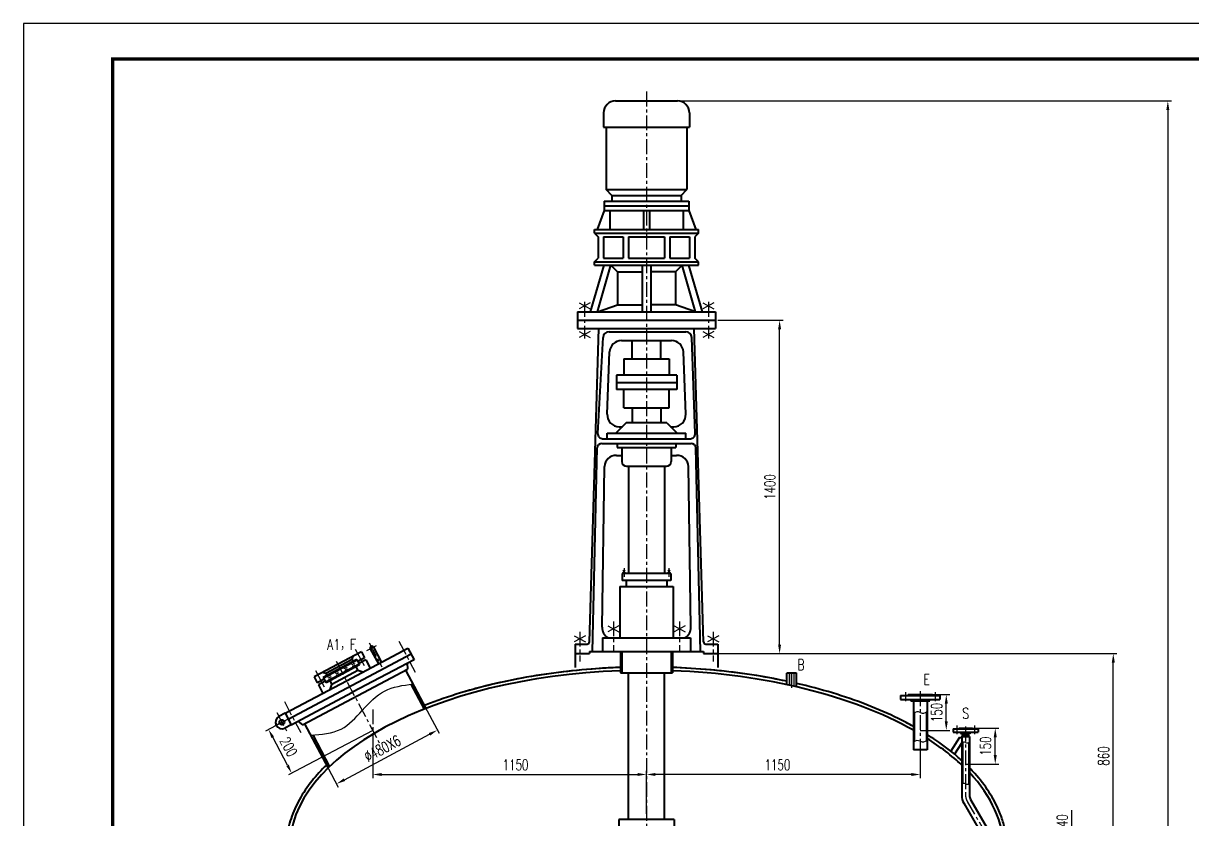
# Model space of a CAD drawing. Extents: x -25301 to -330, y -13680 to -1065.
# Drawn here: x -25301 to -20390, y -4409 to -1065 of the extents above; entities that cross this region are included whole.
import ezdxf
from ezdxf.enums import TextEntityAlignment as Align

# ---------------------------------------------------------------- set-up
doc = ezdxf.new("R2010")
doc.units = 0
doc.header["$LTSCALE"] = 50
doc.header["$MEASUREMENT"] = 0
doc.linetypes.add('CENTER', pattern=[2, 1.25, -0.25, 0.25, -0.25])
doc.layers.get('0').update_dxf_attribs({"linetype": 'CONTINUOUS'})
doc.layers.get('DEFPOINTS').update_dxf_attribs({"linetype": 'CONTINUOUS'})
doc.layers.add('1', color=7, linetype='CONTINUOUS', lineweight=40)
doc.layers.add('2', color=1, linetype='CONTINUOUS', lineweight=40)
doc.layers.add('3', color=3, linetype='CENTER')
doc.styles.add('HZ', font='romans.shx', dxfattribs={"width": 0.7, "bigfont": 'hz1.shx'})
doc.styles.add('HZ1', font='romans.shx', dxfattribs={"width": 0.7, "bigfont": 'hz1.shx'})
doc.dimstyles.new('STANDARD$0', dxfattribs={"dimscale": 15, "dimtxt": 3, "dimasz": 2.5, "dimexe": 1, "dimexo": 0, "dimgap": 1.2, "dimtad": 1, "dimdec": 0, "dimzin": 0, "dimdsep": 46, "dimtxsty": 'HZ1', "dimcen": 0, "dimclrd": 7, "dimclre": 7, "dimclrt": 7, "dimadec": 0, "dimazin": 0, "dimtfac": 1.6, "dimtdec": 0, "dimtmove": 0, "dimatfit": 3, "dimfxl": 1, "dimtolj": 1, "dimtzin": 0, "dimarcsym": 0})

# ---------------------------------------------------------------- blocks, each defined once
blk = doc.blocks.new('*D20')
at = {"color": 7, "linetype": 'ByBlock', "lineweight": -2}
for p, q in [((-22383.6, -2311.8), (-22109.5, -2311.8)), ((-22124.5, -3674.3), (-22124.5, -2349.3)), ((-22383.6, -3711.8), (-22109.5, -3711.8))]:
    blk.add_line(p, q, dxfattribs=at)
at = {"color": 7, "linetype": 'ByBlock'}
for points in [[(-22130.8, -2349.3), (-22118.3, -2349.3), (-22124.5, -2311.8)], [(-22130.8, -3674.3), (-22118.3, -3674.3), (-22124.5, -3711.8)]]:
    blk.add_solid(points, dxfattribs=at)
at = {"layer": 'DEFPOINTS', "color": 0, "linetype": 'ByBlock'}
for p in [(-22383.6, -2311.8), (-22124.5, -2311.8), (-22383.6, -3711.8)]:
    blk.add_point(p, dxfattribs=at)
at = {"color": 7, "linetype": 'ByBlock', "insert": (-22165, -3011.8), "char_height": 45, "attachment_point": 5, "rotation": 90, "style": 'HZ1'}
blk.add_mtext('\\A1;1400', dxfattribs=at)
blk = doc.blocks.new('*D22')
at = {"color": 7, "linetype": 'ByBlock', "lineweight": -2}
for p, q in [((-23930.9, -3849.9), (-24284.6, -4036.9)), ((-24191.5, -4180.9), (-24253.8, -4063)), ((-23833.6, -4034), (-24187.2, -4221))]:
    blk.add_line(p, q, dxfattribs=at)
at = {"color": 7, "linetype": 'ByBlock'}
for points in [[(-24248.3, -4060.1), (-24259.3, -4066), (-24271.3, -4029.9)], [(-24185.9, -4178), (-24197, -4183.8), (-24173.9, -4214)]]:
    blk.add_solid(points, dxfattribs=at)
at = {"layer": 'DEFPOINTS', "color": 0, "linetype": 'ByBlock'}
for p in [(-23930.9, -3849.9), (-24271.3, -4029.9), (-23833.6, -4034)]:
    blk.add_point(p, dxfattribs=at)
at = {"color": 7, "linetype": 'ByBlock', "insert": (-24186.8, -4103), "char_height": 45, "attachment_point": 5, "rotation": 297.8728, "style": 'HZ1'}
blk.add_mtext('\\A1;200', dxfattribs=at)
blk = doc.blocks.new('*D24')
at = {"color": 7, "linetype": 'ByBlock', "lineweight": -2}
for p, q in [((-22383.6, -3711.8), (-20707.8, -3711.8)), ((-20722.8, -4534.3), (-20722.8, -3749.3)), ((-20921.2, -4571.8), (-20707.8, -4571.8))]:
    blk.add_line(p, q, dxfattribs=at)
at = {"color": 7, "linetype": 'ByBlock'}
for points in [[(-20729, -3749.3), (-20716.5, -3749.3), (-20722.8, -3711.8)], [(-20729, -4534.3), (-20716.5, -4534.3), (-20722.8, -4571.8)]]:
    blk.add_solid(points, dxfattribs=at)
at = {"layer": 'DEFPOINTS', "color": 0, "linetype": 'ByBlock'}
for p in [(-22383.6, -3711.8), (-20722.8, -3711.8), (-20921.2, -4571.8)]:
    blk.add_point(p, dxfattribs=at)
at = {"color": 7, "linetype": 'ByBlock', "insert": (-20763.3, -4141.8), "char_height": 45, "attachment_point": 5, "rotation": 90, "style": 'HZ1'}
blk.add_mtext('\\A1;860', dxfattribs=at)
blk = doc.blocks.new('*D25')
at = {"color": 7, "linetype": 'ByBlock', "lineweight": -2}
for p, q in [((-20896.8, -4494.3), (-20896.8, -4369.8)), ((-21109.5, -4531.8), (-20881.8, -4531.8)), ((-20896.8, -4571.8), (-20896.8, -4531.8)), ((-21066.7, -4571.8), (-20881.8, -4571.8)), ((-20896.8, -4609.3), (-20896.8, -4646.8))]:
    blk.add_line(p, q, dxfattribs=at)
at = {"color": 7, "linetype": 'ByBlock'}
for points in [[(-20903.1, -4494.3), (-20890.6, -4494.3), (-20896.8, -4531.8)], [(-20903.1, -4609.3), (-20890.6, -4609.3), (-20896.8, -4571.8)]]:
    blk.add_solid(points, dxfattribs=at)
at = {"layer": 'DEFPOINTS', "color": 0, "linetype": 'ByBlock'}
for p in [(-21109.5, -4531.8), (-20896.8, -4531.8), (-21066.7, -4571.8)]:
    blk.add_point(p, dxfattribs=at)
at = {"color": 7, "linetype": 'ByBlock', "insert": (-20937.3, -4413.3), "char_height": 45, "attachment_point": 5, "rotation": 90, "style": 'HZ1'}
blk.add_mtext('\\A1;40', dxfattribs=at)
blk = doc.blocks.new('*D27')
at = {"color": 7, "linetype": 'ByBlock', "lineweight": -2}
for p, q in [((-21533.6, -4115.8), (-21533.6, -4234.4)), ((-22683.6, -4384.1), (-22683.6, -4204.4)), ((-21571.1, -4219.4), (-22646.1, -4219.4))]:
    blk.add_line(p, q, dxfattribs=at)
at = {"color": 7, "linetype": 'ByBlock'}
for points in [[(-22646.1, -4213.2), (-22646.1, -4225.7), (-22683.6, -4219.4)], [(-21571.1, -4213.2), (-21571.1, -4225.7), (-21533.6, -4219.4)]]:
    blk.add_solid(points, dxfattribs=at)
at = {"layer": 'DEFPOINTS', "color": 0, "linetype": 'ByBlock'}
for p in [(-21533.6, -4115.8), (-22683.6, -4219.4), (-22683.6, -4384.1)]:
    blk.add_point(p, dxfattribs=at)
at = {"color": 7, "linetype": 'ByBlock', "insert": (-22133.6, -4178.9), "char_height": 45, "attachment_point": 5, "style": 'HZ1'}
blk.add_mtext('\\A1;1150', dxfattribs=at)
blk = doc.blocks.new('*D28')
at = {"color": 7, "linetype": 'ByBlock', "lineweight": -2}
for p, q in [((-21533.6, -3884), (-21409.3, -3884)), ((-21424.3, -3996.5), (-21424.3, -3921.5)), ((-21533.6, -4034), (-21409.3, -4034))]:
    blk.add_line(p, q, dxfattribs=at)
at = {"color": 7, "linetype": 'ByBlock'}
for points in [[(-21430.5, -3921.5), (-21418, -3921.5), (-21424.3, -3884)], [(-21430.5, -3996.5), (-21418, -3996.5), (-21424.3, -4034)]]:
    blk.add_solid(points, dxfattribs=at)
at = {"layer": 'DEFPOINTS', "color": 0, "linetype": 'ByBlock'}
for p in [(-21533.6, -3884), (-21424.3, -3884), (-21533.6, -4034)]:
    blk.add_point(p, dxfattribs=at)
at = {"color": 7, "linetype": 'ByBlock', "insert": (-21464.8, -3959), "char_height": 45, "attachment_point": 5, "rotation": 90, "style": 'HZ1'}
blk.add_mtext('\\A1;150', dxfattribs=at)
blk = doc.blocks.new('*D29')
at = {"color": 7, "linetype": 'ByBlock', "lineweight": -2}
for p, q in [((-23624.4, -3916.1), (-23555, -4046.2)), ((-23952.4, -4241.3), (-23595.1, -4050.7)), ((-24047.9, -4142), (-23978.5, -4272.2))]:
    blk.add_line(p, q, dxfattribs=at)
at = {"color": 7, "linetype": 'ByBlock'}
for points in [[(-23598.1, -4045.2), (-23592.2, -4056.2), (-23562, -4033)], [(-23955.4, -4235.8), (-23949.5, -4246.8), (-23985.5, -4259)]]:
    blk.add_solid(points, dxfattribs=at)
at = {"layer": 'DEFPOINTS', "color": 0, "linetype": 'ByBlock'}
for p in [(-23624.4, -3916.1), (-23562, -4033), (-24047.9, -4142)]:
    blk.add_point(p, dxfattribs=at)
at = {"color": 7, "linetype": 'ByBlock', "insert": (-23792.8, -4110.3), "char_height": 45, "attachment_point": 5, "rotation": 28.0838, "style": 'HZ1'}
blk.add_mtext('\\A1;%%c480X6', dxfattribs=at)
blk = doc.blocks.new('*D36')
at = {"color": 7, "linetype": 'ByBlock', "lineweight": -2}
for p, q in [((-21343.2, -4025.2), (-21203.7, -4025.2)), ((-21218.7, -4138.1), (-21218.7, -4062.7)), ((-21343.2, -4175.6), (-21203.7, -4175.6))]:
    blk.add_line(p, q, dxfattribs=at)
at = {"color": 7, "linetype": 'ByBlock'}
for points in [[(-21224.9, -4062.7), (-21212.4, -4062.7), (-21218.7, -4025.2)], [(-21224.9, -4138.1), (-21212.4, -4138.1), (-21218.7, -4175.6)]]:
    blk.add_solid(points, dxfattribs=at)
at = {"layer": 'DEFPOINTS', "color": 0, "linetype": 'ByBlock'}
for p in [(-21343.2, -4025.2), (-21218.7, -4025.2), (-21343.2, -4175.6)]:
    blk.add_point(p, dxfattribs=at)
at = {"color": 7, "linetype": 'ByBlock', "insert": (-21259.2, -4100.4), "char_height": 45, "attachment_point": 5, "rotation": 90, "style": 'HZ1'}
blk.add_mtext('\\A1;150', dxfattribs=at)
blk = doc.blocks.new('*D40')
at = {"color": 7, "linetype": 'ByBlock', "lineweight": -2}
for p, q in [((-23833.6, -4091.5), (-23833.6, -4234.4)), ((-23796.1, -4219.4), (-22721.1, -4219.4)), ((-22683.6, -4384.1), (-22683.6, -4204.4))]:
    blk.add_line(p, q, dxfattribs=at)
at = {"color": 7, "linetype": 'ByBlock'}
for points in [[(-23796.1, -4213.2), (-23796.1, -4225.7), (-23833.6, -4219.4)], [(-22721.1, -4213.2), (-22721.1, -4225.7), (-22683.6, -4219.4)]]:
    blk.add_solid(points, dxfattribs=at)
at = {"layer": 'DEFPOINTS', "color": 0, "linetype": 'ByBlock'}
for p in [(-23833.6, -4091.5), (-22683.6, -4219.4), (-22683.6, -4384.1)]:
    blk.add_point(p, dxfattribs=at)
at = {"color": 7, "linetype": 'ByBlock', "insert": (-23233.6, -4178.9), "char_height": 45, "attachment_point": 5, "style": 'HZ1'}
blk.add_mtext('\\A1;1150', dxfattribs=at)
blk = doc.blocks.new('*D41')
at = {"color": 7, "lineweight": -2}
for p, q in [((-22683.6, -1390.4), (-20478.7, -1390.4)), ((-20493.7, -1427.9), (-20493.7, -8938.3)), ((-22683.6, -8975.8), (-20478.7, -8975.8))]:
    blk.add_line(p, q, dxfattribs=at)
at = {"color": 7}
for points in [[(-20500, -1427.9), (-20487.5, -1427.9), (-20493.7, -1390.4)], [(-20500, -8938.3), (-20487.5, -8938.3), (-20493.7, -8975.8)]]:
    blk.add_solid(points, dxfattribs=at)
at = {"layer": 'DEFPOINTS', "color": 0}
for p in [(-22683.6, -1390.4), (-22683.6, -8975.8), (-20493.7, -8975.8)]:
    blk.add_point(p, dxfattribs=at)
at = {"color": 7, "insert": (-20534.2, -5183.1), "char_height": 45, "attachment_point": 5, "rotation": 90, "style": 'HZ1'}
blk.add_mtext('\\A1;~7585', dxfattribs=at)

msp = doc.modelspace()

# ---------------------------------------------------------------- linework, layer by layer
for p, q in [((-16391, -1064.7), (-25301, -1064.7)), ((-25301, -1064.7), (-25301, -13679.7)), ((-22083.5, -3844.5), (-22083.5, -3792.2)), ((-22063.5, -3848.9), (-22063.5, -3792.2))]:
    msp.add_line(p, q)
at = {"linetype": 'CENTER', "ltscale": 3}
for p, q in [((-23906.8, -3692.8), (-23870.2, -3761.7)), ((-24074.5, -3782), (-24037.9, -3850.9))]:
    msp.add_line(p, q, dxfattribs=at)
at = {"color": 7, "linetype": 'ByBlock'}
for p, q in [((-23954.9, -3773), (-23938.5, -3778)), ((-23950.9, -3780.5), (-23944.2, -3782.6)), ((-23947.4, -3768.9), (-23940.6, -3771)), ((-23923.3, -3756.1), (-23906.9, -3761.2)), ((-23919.3, -3763.7), (-23912.5, -3765.8)), ((-23915.7, -3752.1), (-23908.9, -3754.2)), ((-24022.9, -3809.1), (-24006.5, -3814.1)), ((-24018.9, -3816.7), (-24012.1, -3818.8)), ((-24015.3, -3805.1), (-24008.6, -3807.1)), ((-23991.2, -3792.3), (-23974.8, -3797.3)), ((-23987.2, -3799.8), (-23980.5, -3801.9)), ((-23983.7, -3788.2), (-23976.9, -3790.3))]:
    msp.add_line(p, q, dxfattribs=at)
at = {"color": 1}
for p, q in [((-22082.5, -3792.8), (-22083.5, -3792.2)), ((-22082.5, -3792.8), (-22082.5, -3844.7)), ((-22064.5, -3792.8), (-22082.5, -3792.8)), ((-22064.5, -3792.8), (-22063.5, -3792.2)), ((-22064.5, -3792.8), (-22064.5, -3848.7))]:
    msp.add_line(p, q, dxfattribs=at)
at = {"const_width": 13.5}
msp.add_lwpolyline([(-16541, -13529.7), (-16541, -1214.7), (-24926, -1214.7), (-24926, -13529.7)], dxfattribs=at)
at = {"color": 7, "linetype": 'ByBlock'}
for centre, radius, start, end in [((-21545, -3982.6), 26.2, 64.0587, 130.4625), ((-21522.1, -3935.4), 26.2, 244.0587, 310.4625), ((-21522.1, -4056.1), 26.2, 244.0587, 310.4625), ((-21545, -4103.3), 26.2, 64.0587, 130.4625), ((-21348.7, -4097.2), 13.8, 66.38, 139.192), ((-21335.9, -4076.1), 11.1, 229.3009, 322.0834), ((-21348.7, -4270.7), 13.8, 66.38, 139.192), ((-21335.9, -4249.7), 11.1, 229.3009, 322.0834)]:
    msp.add_arc(centre, radius, start, end, dxfattribs=at)
msp.add_spline([(-24094.4, -4054.1), (-23966.5, -4028.5), (-23877.7, -3950.6), (-23784.1, -3868.9), (-23665.1, -3839.2)], degree=3, dxfattribs=at)
at = {"layer": '1', "color": 1}
for p, q in [((-22813.6, -1390.4), (-22553.6, -1390.4)), ((-22863.6, -1440.4), (-22863.6, -1500.7)), ((-22503.6, -1440.4), (-22503.6, -1500.7)), ((-22863.6, -1500.7), (-22503.6, -1500.7)), ((-22853.6, -1500.7), (-22853.6, -1762.4)), ((-22513.6, -1500.7), (-22513.6, -1762.4)), ((-22853.6, -1762.4), (-22513.6, -1762.4)), ((-22828.6, -1787.4), (-22853.6, -1762.4)), ((-22538.6, -1787.4), (-22513.6, -1762.4)), ((-22861.5, -1810.8), (-22861.5, -1850.8)), ((-22861.5, -1810.8), (-22505.6, -1810.8)), ((-22828.6, -1787.4), (-22538.6, -1787.4)), ((-22828.6, -1787.4), (-22828.6, -1810.8)), ((-22538.6, -1787.4), (-22538.6, -1810.8)), ((-22505.6, -1810.8), (-22505.6, -1850.8)), ((-22861.5, -1850.8), (-22891.3, -1930.8)), ((-22861.5, -1830.8), (-22505.6, -1830.8)), ((-22861.5, -1850.8), (-22505.6, -1850.8)), ((-22838.1, -1850.8), (-22838.1, -1930.8)), ((-22695.9, -1850.8), (-22695.9, -1930.8)), ((-22671.3, -1850.8), (-22671.3, -1930.8)), ((-22529, -1850.8), (-22529, -1930.8)), ((-22505.6, -1850.8), (-22475.8, -1930.8)), ((-22902.1, -1930.8), (-22465.1, -1930.8)), ((-22902.1, -1945.8), (-22902.1, -1930.8)), ((-22902.1, -1945.8), (-22465.1, -1945.8)), ((-22902.1, -1945.8), (-22887.1, -1960.8)), ((-22887.1, -1960.8), (-22887.1, -2050.8)), ((-22864.7, -1960.8), (-22864.7, -2050.8)), ((-22864.7, -1960.8), (-22781.9, -1960.8)), ((-22781.9, -1960.8), (-22781.9, -2050.8)), ((-22759.5, -1960.8), (-22607.7, -1960.8)), ((-22759.5, -1960.8), (-22759.5, -2050.8)), ((-22607.7, -1960.8), (-22607.7, -2050.8)), ((-22585.3, -1960.8), (-22585.3, -2050.8)), ((-22585.3, -1960.8), (-22502.5, -1960.8)), ((-22502.5, -1960.8), (-22502.5, -2050.8)), ((-22465.1, -1945.8), (-22480.1, -1960.8)), ((-22480.1, -1960.8), (-22480.1, -2050.8)), ((-22465.1, -1945.8), (-22465.1, -1930.8)), ((-22902.1, -2065.8), (-22887.1, -2050.8)), ((-22864.7, -2050.8), (-22781.9, -2050.8)), ((-22759.5, -2050.8), (-22607.7, -2050.8)), ((-22585.3, -2050.8), (-22502.5, -2050.8)), ((-22465.1, -2065.8), (-22480.1, -2050.8)), ((-22918.2, -2276.8), (-22861.1, -2080.8)), ((-22902.1, -2065.8), (-22465.1, -2065.8)), ((-22902.1, -2080.8), (-22902.1, -2065.8)), ((-22902.1, -2080.8), (-22465.1, -2080.8)), ((-22889.9, -2276.8), (-22832.9, -2080.8)), ((-22832.9, -2080.8), (-22805.2, -2108.5)), ((-22805.2, -2108.5), (-22805.2, -2246.7)), ((-22805.2, -2108.5), (-22701.6, -2108.5)), ((-22701.6, -2080.8), (-22701.6, -2276.8)), ((-22665.5, -2080.8), (-22665.5, -2276.8)), ((-22561.9, -2108.5), (-22665.5, -2108.5)), ((-22534.2, -2080.8), (-22561.9, -2108.5)), ((-22561.9, -2108.5), (-22561.9, -2246.7)), ((-22477.2, -2276.8), (-22534.2, -2080.8)), ((-22449, -2276.8), (-22506, -2080.8)), ((-22465.1, -2080.8), (-22465.1, -2065.8)), ((-22889.9, -2276.8), (-22805.2, -2246.7)), ((-22805.2, -2246.7), (-22701.6, -2246.7)), ((-22561.9, -2246.7), (-22665.5, -2246.7)), ((-22477.2, -2276.8), (-22561.9, -2246.7)), ((-22973.6, -2276.8), (-22393.6, -2276.8)), ((-22973.6, -2276.8), (-22973.6, -2346.8)), ((-22393.6, -2276.8), (-22393.6, -2346.8)), ((-22973.6, -2311.8), (-22393.6, -2311.8)), ((-22973.6, -2346.8), (-22393.6, -2346.8)), ((-22923.1, -3662.4), (-22883.5, -2346.8)), ((-22444.1, -3662.4), (-22483.6, -2346.8)), ((-22887.8, -2787.9), (-22866, -2383.9)), ((-22841, -2359.8), (-22518.4, -2359.8)), ((-22788.7, -2396.8), (-22578.4, -2396.8)), ((-22743.6, -2473.5), (-22743.6, -2396.8)), ((-22623.6, -2473.5), (-22623.6, -2396.8)), ((-22479.4, -2787.9), (-22493.4, -2384.2)), ((-22848.4, -2706.3), (-22838.6, -2444.2)), ((-22518.7, -2706.3), (-22528.5, -2444.2)), ((-22778.6, -2473.5), (-22588.6, -2473.5)), ((-22778.6, -2473.5), (-22778.6, -2542.5)), ((-22588.6, -2473.5), (-22588.6, -2542.5)), ((-22555.5, -2542.5), (-22809.8, -2542.5)), ((-22809.8, -2542.5), (-22809.8, -2603)), ((-22555.5, -2542.5), (-22555.5, -2603)), ((-22809.8, -2572.8), (-22555.5, -2572.8)), ((-22555.5, -2603), (-22809.8, -2603)), ((-22778.6, -2680.1), (-22778.6, -2603)), ((-22588.6, -2680.1), (-22588.6, -2603)), ((-22778.6, -2680.1), (-22588.6, -2680.1)), ((-22743.6, -2680.1), (-22743.6, -2742.7)), ((-22623.6, -2680.1), (-22623.6, -2742.7)), ((-22768.8, -2742.7), (-22811.7, -2785.6)), ((-22598.4, -2742.7), (-22768.8, -2742.7)), ((-22598.4, -2742.7), (-22555.4, -2785.6)), ((-22849, -2785.6), (-22518.1, -2785.6)), ((-22849, -2809), (-22849, -2785.6)), ((-22798.5, -2759), (-22785, -2759)), ((-22582.1, -2759), (-22568.7, -2759)), ((-22518.1, -2809), (-22518.1, -2785.6)), ((-22910.2, -3702.8), (-22891, -2847.9)), ((-22871, -2829), (-22496.1, -2829)), ((-22867.8, -2809), (-22499.3, -2809)), ((-22806.1, -2829), (-22806.1, -2845.5)), ((-22806.1, -2845.5), (-22561, -2845.5)), ((-22787, -2845.5), (-22787, -2905)), ((-22580.1, -2845.5), (-22580.1, -2905)), ((-22561, -2829), (-22561, -2845.5)), ((-22456.9, -3702.8), (-22476.2, -2847.9)), ((-22810.2, -2879), (-22787, -2879)), ((-22580.1, -2879), (-22557, -2879)), ((-22869.7, -3600.2), (-22860.1, -2926.3)), ((-22767, -2925), (-22600.1, -2925)), ((-22758.6, -2925), (-22758.6, -3375.9)), ((-22608.6, -2925), (-22608.6, -3375.9)), ((-22497.4, -3600.2), (-22507.1, -2926.3)), ((-22786.1, -3375.9), (-22786.1, -3405)), ((-22581.1, -3375.9), (-22786.1, -3375.9)), ((-22786.1, -3375.9), (-22786.1, -3405)), ((-22581.1, -3375.9), (-22786.1, -3375.9)), ((-22581.1, -3375.9), (-22581.1, -3405)), ((-22581.1, -3375.9), (-22581.1, -3405)), ((-22795.2, -3430.4), (-22571.9, -3430.4)), ((-22795.2, -3430.4), (-22795.2, -3645.6)), ((-22581.1, -3405), (-22786.1, -3405)), ((-22581.1, -3405), (-22786.1, -3405)), ((-22769.5, -3405), (-22769.5, -3430.4)), ((-22769.5, -3405), (-22769.5, -3430.4)), ((-22597.7, -3405), (-22597.7, -3430.4)), ((-22597.7, -3405), (-22597.7, -3430.4)), ((-22571.9, -3430.4), (-22571.9, -3645.6)), ((-22983.6, -3671.8), (-22983.6, -3770.4)), ((-22983.6, -3671.8), (-22933.1, -3671.8)), ((-22868.6, -3645.6), (-22868.6, -3702.8)), ((-22868.6, -3645.6), (-22498.6, -3645.6)), ((-22498.6, -3645.6), (-22498.6, -3702.8)), ((-22434.1, -3671.8), (-22383.6, -3671.8)), ((-22383.6, -3671.8), (-22383.6, -3770.4)), ((-24189.1, -3986.4), (-23672.8, -3713.3)), ((-23880.9, -3704.2), (-24079.6, -3809.8)), ((-23943.6, -3825.9), (-23685.5, -3689.3)), ((-23920.4, -3736.5), (-23916.2, -3723)), ((-23867.8, -3728.9), (-23896.5, -3744.2)), ((-23880.9, -3704.2), (-23867.8, -3728.9)), ((-23843.8, -3691.1), (-23809.9, -3755.1)), ((-23831, -3684.3), (-23797.1, -3748.4)), ((-23685.5, -3689.3), (-23660, -3737.3)), ((-22983.6, -3711.8), (-22923.6, -3711.8)), ((-22923.6, -3702.8), (-22443.6, -3702.8)), ((-22923.6, -3702.8), (-22923.6, -3711.8)), ((-22793.1, -3702.8), (-22793.1, -3792.8)), ((-22787.1, -3702.8), (-22787.1, -3792.8)), ((-22580.1, -3702.8), (-22580.1, -3792.8)), ((-22574.1, -3702.8), (-22574.1, -3792.8)), ((-22443.6, -3702.8), (-22443.6, -3711.8)), ((-22443.6, -3711.8), (-22383.6, -3711.8)), ((-24128.3, -4010.8), (-23686.9, -3777.4)), ((-23900.2, -3737.1), (-24041.5, -3812.2)), ((-23898.8, -3739.7), (-24040.1, -3814.9)), ((-23889.9, -3756.5), (-24031.2, -3831.6)), ((-23920.4, -3736.5), (-24030.8, -3795.2)), ((-23888.5, -3759.2), (-24029.8, -3834.3)), ((-23920.4, -3736.5), (-23914.3, -3748)), ((-23660, -3737.3), (-23918.2, -3873.9)), ((-23905.4, -3764.7), (-23895.5, -3783.3)), ((-23900.2, -3737.1), (-23888.5, -3759.2)), ((-23863.1, -3737.7), (-23891.8, -3753)), ((-23863.1, -3737.7), (-23844.3, -3773)), ((-23688.4, -3752.3), (-23686.9, -3777.4)), ((-24201.8, -3962.4), (-23943.6, -3825.9)), ((-24079.6, -3809.8), (-24066.4, -3834.5)), ((-24037.8, -3819.3), (-24066.4, -3834.5)), ((-24033.1, -3828.1), (-24061.8, -3843.4)), ((-24030.8, -3795.2), (-24044.3, -3791)), ((-24041.5, -3812.2), (-24029.8, -3834.3)), ((-24030.8, -3795.2), (-24024.6, -3806.6)), ((-24015.7, -3823.4), (-24005.9, -3842)), ((-23895.5, -3783.3), (-24005.9, -3842)), ((-23875.2, -3789.5), (-23895.5, -3783.3)), ((-23695.4, -3781.9), (-23610.6, -3942.2)), ((-22793.1, -3792.8), (-22574.1, -3792.8)), ((-22758.6, -4409), (-22758.6, -3792.8)), ((-22608.6, -4409), (-22608.6, -3792.8)), ((-22092.5, -3792.2), (-22093.5, -3793.2)), ((-22093.5, -3842.3), (-22093.5, -3793.2)), ((-22092.5, -3792.2), (-22054.5, -3792.2)), ((-22054.5, -3792.2), (-22053.5, -3793.2)), ((-22053.5, -3851.2), (-22053.5, -3793.2)), ((-24176.4, -4010.4), (-23918.2, -3873.9)), ((-24061.8, -3843.4), (-24043, -3878.7)), ((-24012.1, -3862.2), (-24005.9, -3842)), ((-23673.5, -3840.4), (-23618.1, -3945.2)), ((-24201.8, -3962.4), (-24227.9, -3976.2)), ((-24201.8, -3962.4), (-24176.4, -4010.4)), ((-24176.4, -4010.4), (-24202.5, -4024.2)), ((-24148.1, -3995.4), (-24128.3, -4010.8)), ((-24119.7, -4006.3), (-24021.2, -4192.5)), ((-24085.7, -4053.5), (-24015.3, -4186.7)), ((-22800.2, -4409), (-22800.2, -4669)), ((-22566.9, -4409), (-22800.2, -4409)), ((-22566.9, -4409), (-22566.9, -4669))]:
    msp.add_line(p, q, dxfattribs=at)
msp.add_circle((-24215.2, -4000.2), 10.6, dxfattribs=at)
for centre, radius, start, end in [((-22813.6, -1440.4), 50, 90, 180), ((-22553.6, -1440.4), 50, 0, 90), ((-22841, -2384.8), 25, 90, 178.039), ((-22788.7, -2446.8), 50, 90, 176.9607), ((-22578.4, -2446.8), 50, 3.0393, 90), ((-22518.4, -2384.8), 25, 1.2619, 90), ((-22798.5, -2709), 50, 176.9607, 270), ((-22568.7, -2709), 50, 270, 3.0393), ((-22867.8, -2789), 20, 176.9607, 270), ((-22499.3, -2789), 20, 270, 3.0393), ((-22871, -2849), 20, 90, 176.9607), ((-22496.1, -2849), 20, 3.0393, 90), ((-22810.2, -2929), 50, 90, 176.9607), ((-22557, -2929), 50, 3.0393, 90), ((-22767, -2905), 20, 180, 270), ((-22600.1, -2905), 20, 270, 0), ((-22819.8, -3602.8), 50, 176.9607, 238.7589), ((-22547.4, -3602.8), 50, 301.2411, 3.0393), ((-23837.4, -3687.7), 7.25, 27.8728, 207.8728), ((-22933.1, -3661.8), 10, 270, 356.9607), ((-22434.1, -3661.8), 10, 183.0393, 270), ((-24215.2, -4000.2), 27.2, 117.8728, 297.8728)]:
    msp.add_arc(centre, radius, start, end, dxfattribs=at)
for start_param, end_param in [(4.785454, 6.283185), (3.867848, 4.639324), (3.630327, 3.808616), (3.141593, 3.582743)]:
    msp.add_ellipse((-22683.6, -4531.8), major_axis=(-1500, 0), ratio=0.5, start_param=start_param, end_param=end_param, dxfattribs=at)
for points, knots in [([(-22793.1, -3769.8), (-22833, -3771.3), (-22872.8, -3773.5), (-22970.1, -3781), (-23027.3, -3787.1), (-23139.8, -3802.6), (-23195.2, -3812), (-23303.5, -3833.9), (-23356.3, -3846.4), (-23458.8, -3874.5), (-23508.5, -3890), (-23576.9, -3914.3), (-23597.2, -3921.9), (-23617.2, -3929.8)], [4.7851133, 4.7851133, 4.7851133, 4.7851133, 4.8648396, 4.8648396, 4.9809871, 4.9809871, 5.0971345, 5.0971345, 5.213282, 5.213282, 5.3294295, 5.3294295, 5.3798574, 5.3798574, 5.3798574, 5.3798574]), ([(-22793.1, -3769.8), (-22820.9, -3770.8), (-22848.6, -3772.2), (-22929.3, -3777.4), (-22982, -3782.3), (-23086, -3794.7), (-23137.4, -3802.3), (-23238.2, -3820.2), (-23287.7, -3830.5), (-23380.2, -3852.7), (-23423.3, -3864.4), (-23465.3, -3877.1)], [4.7851133, 4.7851133, 4.7851133, 4.7851133, 4.8405815, 4.8405815, 4.9470359, 4.9470359, 5.0534903, 5.0534903, 5.1599446, 5.1599446, 5.2574064, 5.2574064, 5.2574064, 5.2574064]), ([(-22093.5, -3828), (-22135.2, -3819.1), (-22177.6, -3811.2), (-22276.3, -3795.3), (-22332.8, -3787.9), (-22447.3, -3776.6), (-22505.2, -3772.6), (-22566.9, -3770.1), (-22570.5, -3769.9), (-22574.1, -3769.8)], [4.3101826, 4.3101826, 4.3101826, 4.3101826, 4.4002496, 4.4002496, 4.5163971, 4.5163971, 4.6325446, 4.6325446, 4.6396646, 4.6396646, 4.6396646, 4.6396646]), ([(-22093.5, -3828), (-22141.9, -3817.7), (-22191.3, -3808.7), (-22292.7, -3793.1), (-22344.7, -3786.6), (-22449.7, -3776.5), (-22502.8, -3772.8), (-22562.1, -3770.3), (-22568.1, -3770), (-22574.1, -3769.8)], [4.3101826, 4.3101826, 4.3101826, 4.3101826, 4.4147639, 4.4147639, 4.5212183, 4.5212183, 4.6276727, 4.6276727, 4.6396646, 4.6396646, 4.6396646, 4.6396646]), ([(-21562.1, -4017.7), (-21582.7, -4006.3), (-21604, -3995.1), (-21667.8, -3963.8), (-21711.9, -3944.5), (-21804.3, -3908.6), (-21852.6, -3892), (-21951.4, -3862.1), (-22001.8, -3848.7), (-22053.5, -3836.8)], [3.8746446, 3.8746446, 3.8746446, 3.8746446, 3.9356597, 3.9356597, 4.0518071, 4.0518071, 4.1679546, 4.1679546, 4.2811842, 4.2811842, 4.2811842, 4.2811842]), ([(-21359.2, -4160.6), (-21365.5, -4154.8), (-21372.1, -4149.1), (-21406, -4120), (-21435.6, -4097.4), (-21479.8, -4067.4), (-21492.3, -4059.3), (-21505.1, -4051.3)], [3.6435501, 3.6435501, 3.6435501, 3.6435501, 3.6695833, 3.6695833, 3.7760376, 3.7760376, 3.8165687, 3.8165687, 3.8165687, 3.8165687]), ([(-24028.1, -4179.6), (-24050.3, -4201.3), (-24070.5, -4223.5), (-24108.7, -4271.6), (-24126.1, -4297.5), (-24155.5, -4350.2), (-24167.4, -4377), (-24185.5, -4431.2), (-24191.7, -4458.6), (-24196.7, -4501.4), (-24197.6, -4516.6), (-24197.6, -4531.8)], [5.8093455, 5.8093455, 5.8093455, 5.8093455, 5.9051253, 5.9051253, 6.0115797, 6.0115797, 6.1180341, 6.1180341, 6.2244885, 6.2244885, 6.2831853, 6.2831853, 6.2831853, 6.2831853]), ([(-21169.6, -4531.8), (-21169.6, -4513.8), (-21170.8, -4495.8), (-21175.8, -4459.8), (-21179.6, -4441.9), (-21189.6, -4406.3), (-21195.8, -4388.6), (-21214.6, -4344.2), (-21228.8, -4317.7), (-21262.6, -4265.8), (-21282.2, -4240.4), (-21311.8, -4207.5), (-21319.3, -4199.4), (-21327.2, -4191.4)], [3.1415927, 3.1415927, 3.1415927, 3.1415927, 3.2111351, 3.2111351, 3.2806776, 3.2806776, 3.3502201, 3.3502201, 3.4566745, 3.4566745, 3.5631289, 3.5631289, 3.5980887, 3.5980887, 3.5980887, 3.5980887])]:
    msp.add_open_spline(points, degree=3, knots=knots, dxfattribs=at)
at = {"layer": '2'}
for p, q in [((-21616.1, -3887), (-21451.1, -3887)), ((-21616.1, -3887), (-21616.1, -3904)), ((-21616.1, -3904), (-21451.1, -3904)), ((-21584.6, -3884), (-21584.6, -3887)), ((-21584.6, -3884), (-21482.6, -3884)), ((-21575.6, -3904), (-21573.1, -3910)), ((-21573.1, -3910), (-21494.1, -3910)), ((-21562.1, -3910), (-21562.1, -4115.8)), ((-21505.1, -3910), (-21505.1, -4115.8)), ((-21491.6, -3904), (-21494.1, -3910)), ((-21482.6, -3884), (-21482.6, -3887)), ((-21451.1, -3887), (-21451.1, -3904)), ((-21559.1, -3960), (-21559.1, -4081.1)), ((-21508.1, -3957.6), (-21508.1, -4078.3)), ((-21395.7, -4027.2), (-21290.7, -4027.2)), ((-21395.7, -4027.2), (-21395.7, -4041.2)), ((-21372.2, -4025.2), (-21314.2, -4025.2)), ((-21372.2, -4025.2), (-21372.2, -4027.2)), ((-21314.2, -4025.2), (-21314.2, -4027.2)), ((-21290.7, -4027.2), (-21290.7, -4041.2)), ((-21368.9, -4064.5), (-21405.2, -4121.5)), ((-21395.7, -4041.2), (-21290.7, -4041.2)), ((-21368.9, -4064.5), (-21359.2, -4064.5)), ((-21364.2, -4041.2), (-21360.2, -4049.2)), ((-21360.2, -4049.2), (-21326.2, -4049.2)), ((-21359.2, -4059.8), (-21356.2, -4056.8)), ((-21359.2, -4059.8), (-21359.2, -4307.2)), ((-21359.2, -4059.8), (-21327.2, -4059.8)), ((-21356.2, -4056.8), (-21356.2, -4049.2)), ((-21356.2, -4056.8), (-21330.2, -4056.8)), ((-21330.2, -4056.8), (-21330.2, -4049.2)), ((-21327.2, -4059.8), (-21330.2, -4056.8)), ((-21327.2, -4059.8), (-21327.2, -4307.2)), ((-21322.2, -4041.2), (-21326.2, -4049.2)), ((-21505.1, -4115.8), (-21562.1, -4115.8)), ((-21359.2, -4086.4), (-21389.6, -4134.2)), ((-21356.2, -4085.6), (-21356.2, -4259.1)), ((-21330.2, -4085.6), (-21330.2, -4259.1)), ((-21350.3, -4340.2), (-21245.7, -4521.5)), ((-21322.6, -4324.2), (-21217.9, -4505.5))]:
    msp.add_line(p, q, dxfattribs=at)
for radius in [66, 34]:
    msp.add_arc((-21293.2, -4307.2), radius, 180, 210, dxfattribs=at)
at = {"layer": '3'}
for p, q in [((-22683.6, -1351.4), (-22683.6, -9127)), ((-22920.1, -2238.2), (-22967, -2263.4)), ((-22967, -2238.2), (-22920.1, -2263.4)), ((-22943.6, -2234.9), (-22943.6, -2388.7)), ((-22400.1, -2238.2), (-22447, -2263.4)), ((-22447, -2238.2), (-22400.1, -2263.4)), ((-22423.6, -2234.9), (-22423.6, -2388.7)), ((-22967, -2358.9), (-22920.1, -2384.1)), ((-22920.1, -2358.9), (-22967, -2384.1)), ((-22447, -2358.9), (-22400.1, -2384.1)), ((-22400.1, -2358.9), (-22447, -2384.1)), ((-22782.9, -3370.9), (-22772.6, -3360.6)), ((-22772.6, -3370.9), (-22782.9, -3360.6)), ((-22777.7, -3353), (-22777.7, -3388.7)), ((-22584.3, -3370.9), (-22594.5, -3360.6)), ((-22594.5, -3370.9), (-22584.3, -3360.6)), ((-22589.4, -3353), (-22589.4, -3388.7)), ((-22822.5, -3576.5), (-22822.5, -3702.4)), ((-22544.6, -3576.5), (-22544.6, -3702.4)), ((-22963.6, -3619.6), (-22963.6, -3745.4)), ((-22799.1, -3594.4), (-22846, -3619.7)), ((-22846, -3594.4), (-22799.1, -3619.7)), ((-22521.2, -3594.4), (-22568, -3619.7)), ((-22568, -3594.4), (-22521.2, -3619.7)), ((-22403.6, -3619.6), (-22403.6, -3745.4)), ((-22987, -3637.5), (-22940.1, -3662.7)), ((-22940.1, -3637.5), (-22987, -3662.7)), ((-22427, -3637.5), (-22380.1, -3662.7)), ((-22380.1, -3637.5), (-22427, -3662.7)), ((-22073.5, -3855.3), (-22073.5, -3781.1)), ((-21596.1, -3874.3), (-21596.1, -3911.9)), ((-21533.6, -3869.9), (-21533.6, -4179.7)), ((-21471.1, -3873.6), (-21471.1, -3911.9)), ((-23833.6, -3946.2), (-23833.6, -4091.5)), ((-21380.7, -4014.2), (-21380.7, -4049.8)), ((-21343.2, -4018.1), (-21343.2, -4307.2)), ((-21305.7, -4013.4), (-21305.7, -4049.8)), ((-21336.5, -4332.2), (-21231.8, -4513.5))]:
    msp.add_line(p, q, dxfattribs=at)
at = {"layer": '3', "color": 0}
for p, q in [((-23858.7, -3699), (-23817.8, -3677.3)), ((-23848.6, -3666.5), (-23795.1, -3767.8)), ((-23724.3, -3659.4), (-23655.5, -3789.6)), ((-23987, -3743.9), (-23801.9, -4094)), ((-24204.7, -3913.4), (-24135.8, -4043.7)), ((-24236.9, -3959), (-24193.7, -4040.8)), ((-24189.1, -3986.4), (-24253.3, -4020.4))]:
    msp.add_line(p, q, dxfattribs=at)
at = {"layer": '3'}
msp.add_arc((-21293.2, -4307.2), 50, 180, 210, dxfattribs=at)

# ---------------------------------------------------------------- texts
at = {"color": 7, "linetype": 'ByBlock', "style": 'HZ', "width": 0.75}
for s, p in [('A1，F', (-23964.3, -3674.3)), ('B', (-22034.5, -3758.2)), ('E', (-21506.4, -3820.6)), ('S', (-21342.8, -3962.1))]:
    msp.add_text(s, height=45, dxfattribs=at).set_placement(p, align=Align.MIDDLE)

# ---------------------------------------------------------------- dimensions: what is measured, and where the dimension line sits
dim = msp.add_linear_dim(base=(-20493.7, -8975.8), p1=(-22683.6, -1390.4), p2=(-22683.6, -8975.8), angle=90, text='~<>', dimstyle='STANDARD$0')
dim.commit()
dim.dimension.update_dxf_attribs({"geometry": '*D41', "text_midpoint": (-20534.2, -5183.1)})
at = {"color": 7, "linetype": 'ByBlock'}
dim = msp.add_linear_dim(base=(-22124.5, -2311.8), p1=(-22383.6, -3711.8), p2=(-22383.6, -2311.8), angle=90, text='1400', dimstyle='STANDARD$0', dxfattribs=at)
dim.commit()
dim.dimension.update_dxf_attribs({"geometry": '*D20', "text_midpoint": (-22165, -3011.8)})
for base, p1, p2, picture, middle in [((-20722.8, -3711.8), (-20921.2, -4571.8), (-22383.6, -3711.8), '*D24', (-20763.3, -4141.8)), ((-21424.3, -3884), (-21533.6, -4034), (-21533.6, -3884), '*D28', (-21464.8, -3959)), ((-21218.7, -4025.2), (-21343.2, -4175.6), (-21343.2, -4025.2), '*D36', (-21259.2, -4100.4)), ((-20896.8, -4531.8), (-21066.7, -4571.8), (-21109.5, -4531.8), '*D25', (-20937.3, -4413.3))]:
    dim = msp.add_linear_dim(base=base, p1=p1, p2=p2, angle=90, dimstyle='STANDARD$0', dxfattribs=at)
    dim.commit()
    dim.dimension.update_dxf_attribs({"geometry": picture, "text_midpoint": middle})
for p1, p2, distance, text, picture, middle in [((-23833.6, -4034), (-23930.9, -3849.9), 385, '200', '*D22', (-24186.8, -4103)), ((-24047.9, -4142), (-23624.4, -3916.1), -132.5, '%%c480X6', '*D29', (-23792.8, -4110.3))]:
    dim = msp.add_aligned_dim(p1=p1, p2=p2, distance=distance, text=text, dimstyle='STANDARD$0', dxfattribs=at)
    dim.commit()
    dim.dimension.update_dxf_attribs({"geometry": picture, "text_midpoint": middle})
dim = msp.add_linear_dim(base=(-22683.6, -4219.4), p1=(-23833.6, -4091.5), p2=(-22683.6, -4384.1), angle=180, dimstyle='STANDARD$0', dxfattribs=at)
dim.commit()
dim.dimension.update_dxf_attribs({"geometry": '*D40', "text_midpoint": (-23233.6, -4219.4), "dimtype": 160})
dim = msp.add_linear_dim(base=(-22683.6, -4219.4), p1=(-21533.6, -4115.8), p2=(-22683.6, -4384.1), dimstyle='STANDARD$0', dxfattribs=at)
dim.commit()
dim.dimension.update_dxf_attribs({"geometry": '*D27', "text_midpoint": (-22133.6, -4219.4), "dimtype": 160})

doc.saveas('drawing.dxf')
